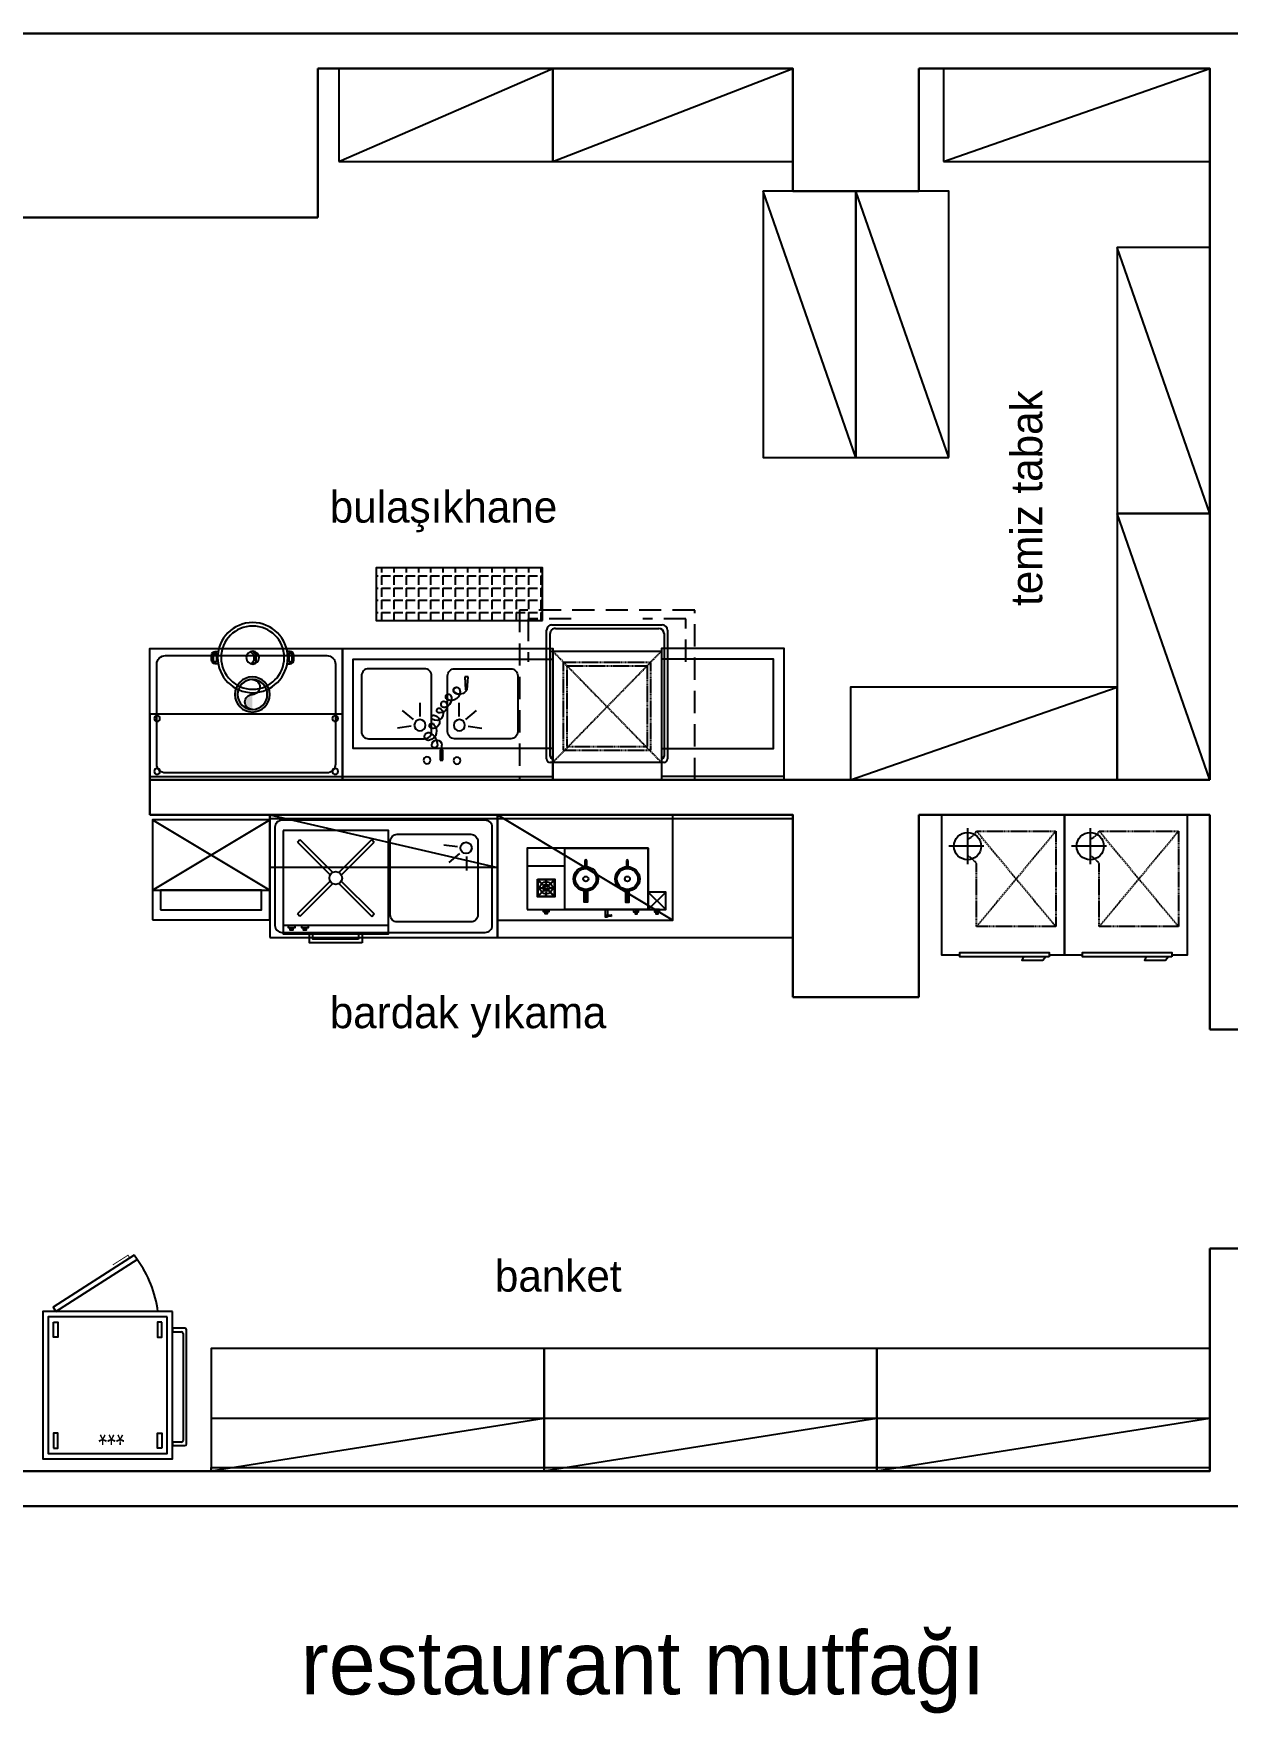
# Model space of a CAD drawing. Header units: centimetres. Extents: x 10321 to 16377, y 5009 to 10690.
# Drawn here: x 12830 to 13511, y 9731 to 10690 of the extents above; entities that cross this region are included whole.
import ezdxf

# ---------------------------------------------------------------- set-up
doc = ezdxf.new("R2010")
doc.units = ezdxf.units.CM
doc.header["$MEASUREMENT"] = 0
doc.linetypes.add('DASHED', pattern=[0.75, 0.5, -0.25])
doc.linetypes.add('HIDDENX2', pattern=[19.05, 12.7, -6.35])
doc.layers.add('CIHAZ', color=2, linetype='Continuous')
doc.layers.add('MUTFAKEKİPMAN', color=1, linetype='Continuous')
doc.layers.add('xxx_Auto_Duvar_Duvar Plan Kesit', color=7, linetype='Continuous', lineweight=30)
doc.styles.add('style1', font='stylu.ttf', dxfattribs={"width": 0.8, "height": 12})
doc.styles.add('TAKSİM', font='GOTHIC.TTF', dxfattribs={"height": 20})

# ---------------------------------------------------------------- blocks, each defined once
blk = doc.blocks.new('A$C5F960F77')
at = {"layer": 'MUTFAKEKİPMAN'}
h = blk.add_hatch(color=256, dxfattribs=at)
edge = h.paths.add_edge_path(flags=17)
edge.add_arc((26.22, 51.4), 8.5, 0, 360)
edge = h.paths.add_edge_path()
edge.add_arc((26.22, 51.4), 10, 0, 360)
edge = h.paths.add_edge_path(flags=16)
edge.add_arc((30.47, 51.4), 4.25, 0, 180)
for points in [[(75, 0), (75, 110), (0, 110), (0, 0)], [(75, 110), (75, 0), (37.5, 0), (37.5, 110)], [(73, 0), (75, 0), (75, 110), (73, 110)]]:
    blk.add_lwpolyline(points, close=True, dxfattribs=at)
blk.add_lwpolyline([(71, 9), (71, 101, 0.414214), (66, 106), (9, 106, 0.414214), (4, 101), (4, 9, 0.414214), (9, 4), (66, 4, 0.414214)], format="xyb", close=True, dxfattribs=at)
for centre, radius in [((39.91, 105.85), 1.65), ((70.09, 105.85), 1.65), ((26.22, 51.4), 10), ((26.22, 51.4), 8.5), ((39.91, 4.15), 1.65), ((70.09, 4.15), 1.65)]:
    blk.add_circle(centre, radius, dxfattribs=at)
for centre, start, end in [((21.97, 51.4), 180, 0), ((30.47, 51.4), 0, 180)]:
    blk.add_arc(centre, 4.25, start, end, dxfattribs=at)
blk = doc.blocks.new('A$C5ED16480')
at = {"layer": 'MUTFAKEKİPMAN'}
for points in [[(23.45, 43.14), (23.45, 44.87, 0.414214), (21.45, 46.87), (18.55, 46.87, 0.414214), (16.55, 44.87), (16.55, 43.14)], [(23.45, 3.74), (23.45, 2, -0.414214), (21.45, 0), (18.55, 0, -0.414214), (16.55, 2), (16.55, 3.74)]]:
    blk.add_lwpolyline(points, format="xyb", dxfattribs=at)
for points in [[(22.45, 44.05), (22.45, 44.87, 0.414214), (21.45, 45.87), (18.55, 45.87, 0.414214), (17.55, 44.87), (17.55, 44.05)], [(22.45, 2.83), (22.45, 2, -0.414214), (21.45, 1), (18.55, 1, -0.414214), (17.55, 2), (17.55, 2.83)]]:
    blk.add_lwpolyline(points, format="xyb", close=True, dxfattribs=at)
for points in [[(16.35, 23.38), (17.74, 21.71), (22.31, 21.71), (23.65, 23.12)], [(16.6, 24.79), (18.21, 22.71), (21.88, 22.71), (23.6, 24.13)]]:
    blk.add_lwpolyline(points, dxfattribs=at)
for radius in [20, 18, 3.66]:
    blk.add_circle((20, 23.44), radius, dxfattribs=at)
blk = doc.blocks.new('A$C7ED97EAE')
at = {"layer": 'MUTFAKEKİPMAN'}
for p, q in [((3.5, 88.5), (65.5, 88.5)), ((3.5, 15), (3.5, 88.5)), ((65.5, 88.5), (65.5, 15)), ((2, 78.5), (3.5, 78.5)), ((3.5, 78.5), (65.5, 78.5)), ((65.5, 78.5), (67, 78.5)), ((0, 3), (0, 76.5)), ((2, 5), (2, 75)), ((3.5, 76.5), (3.5, 76.5)), ((65.5, 76.5), (65.5, 76.5)), ((67, 75), (67, 5)), ((69, 76.5), (69, 3)), ((65.5, 15), (3.5, 15)), ((67, 15), (65.5, 15)), ((66, 0), (3, 0)), ((64, 2), (5, 2))]:
    blk.add_line(p, q, dxfattribs=at)
at = {"layer": 'MUTFAKEKİPMAN', "linetype": 'DASHED'}
for p, q in [((65.5, 78.5), (3.5, 15)), ((65.5, 15), (3.5, 78.5))]:
    blk.add_line(p, q, dxfattribs=at)
for points in [[(9.5, 21.5), (59.5, 21.5), (59.5, 71.5), (9.5, 71.5)], [(11.5, 23.5), (57.5, 23.5), (57.5, 69.5), (11.5, 69.5)]]:
    blk.add_lwpolyline(points, close=True, dxfattribs=at)
at = {"layer": 'MUTFAKEKİPMAN'}
for centre, radius, start, end in [((2, 76.5), 2, 90, 180), ((67, 76.5), 2, 0, 90), ((3.5, 75), 1.5, 90, 180), ((65.5, 75), 1.5, 0, 90), ((3, 3), 3, 180, 270), ((5, 5), 3, 180, 270), ((64, 5), 3, 270, 0), ((66, 3), 3, 270, 0)]:
    blk.add_arc(centre, radius, start, end, dxfattribs=at)
blk = doc.blocks.new('A$C0D745B75')
at = {"layer": 'MUTFAKEKİPMAN'}
h = blk.add_hatch(color=256, dxfattribs=at)
h.paths.add_polyline_path([(26.06, 53, 0.025454), (26.58, 53.15, -0.278063), (23.68, 49.12), (23.48, 49.58, 0.265675)])
h.paths.add_polyline_path([(26.59, 53.7, -0.028094), (26.58, 53.15, -0.025454), (26.06, 53, 0.030609), (26.1, 53.52, 0.027259)])
h.paths.add_polyline_path([(26.59, 53.7, -0.027259), (26.1, 53.52, 0.171751), (25.15, 56.24), (25.15, 56.24), (25.15, 56.24, 1.347305), (23.31, 53.56, 0.147228), (26.1, 53.52, -0.030609), (26.06, 53, -0.138731), (23.16, 53.09, -1.347306), (25.53, 56.55, -0.162476)])
h.paths.add_polyline_path([(28.82, 60.8), (29.24, 61.07, -0.483116), (26.58, 53.15, 0.028094), (26.59, 53.7, 0.470681)])
for p, q in [((44.26, 80.79), (45.37, 88.61)), ((40.45, 79.56), (35.45, 85.66)), ((38.79, 75.66), (30.9, 75.66)), ((63.73, 63.4), (55.09, 63.31)), ((57.81, 64.24), (63.73, 64.3)), ((57.81, 64.24), (63.73, 64.3)), ((57.83, 62.69), (57.81, 64.24)), ((57.83, 62.69), (57.81, 64.24)), ((63.74, 62.74), (57.83, 62.69)), ((63.74, 62.74), (57.83, 62.69)), ((63.73, 64.3), (63.74, 62.74)), ((63.73, 64.3), (63.74, 62.74)), ((16.16, 50.2), (23.48, 49.88)), ((16.18, 48.34), (16.16, 50.2)), ((16.16, 50.2), (23.48, 49.88)), ((23.49, 48.81), (16.18, 48.34)), ((23.49, 48.81), (16.18, 48.34)), ((23.48, 49.88), (23.49, 48.81)), ((23.48, 49.88), (23.49, 48.81)), ((38.79, 53.48), (30.9, 53.48)), ((40.45, 49.57), (35.45, 43.47)), ((44.26, 48.34), (45.37, 40.53))]:
    blk.add_line(p, q, dxfattribs=at)
for points in [[(75, 0), (75, 120), (0, 120), (0, 0)], [(75, 0), (75, 120), (73, 120), (73, 0)], [(57, 0), (57, 114), (6, 114), (6, 0)]]:
    blk.add_lwpolyline(points, close=True, dxfattribs=at)
for points in [[(11.5, 73.14), (11.5, 105.14, -0.414214), (15.5, 109.14), (47.5, 109.14, -0.414214), (51.5, 105.14), (51.5, 73.14, -0.414214), (47.5, 69.14), (15.5, 69.14, -0.414214)], [(11.5, 56), (11.5, 24, 0.414214), (15.5, 20), (47.5, 20, 0.414214), (51.5, 24), (51.5, 56, 0.414214), (47.5, 60), (15.5, 60, 0.414214)]]:
    blk.add_lwpolyline(points, format="xyb", close=True, dxfattribs=at)
for centre, radius in [((43.76, 75.85), 3.19), ((63.78, 71.81), 1.99), ((43.76, 53.29), 3.19), ((63.95, 54.66), 1.99)]:
    blk.add_circle(centre, radius, dxfattribs=at)
for centre, radius, start, end in [((37.24, 66.41), 3.83, 220.88881, 37.59108), ((39.28, 67.98), 1.26, 37.59108, 188.32372), ((41.79, 68.34), 3.8, 188.32372, 15.05017), ((44.09, 68.96), 1.41, 15.05017, 224.2167), ((47.04, 71.83), 5.53, 224.2167, 344.23368), ((50.21, 70.94), 2.23, 344.23368, 207.96542), ((54.99, 73.47), 7.64, 207.96542, 270.56999), ((55.06, 66.17), 2.86, 90.56999, 270.56999), ((55.05, 67.43), 1.6, 270.56999, 90.56999), ((24.74, 57.76), 4.83, 252.42053, 32.98966), ((27.5, 59.55), 1.54, 32.98966, 249.22572), ((28.72, 62.76), 4.98, 249.22572, 346.88014), ((31.86, 62.03), 1.76, 346.88014, 213.19122), ((32.84, 63.93), 3.77, 229.32279, 3.98436), ((35.38, 64.8), 1.37, 333.67567, 220.88881), ((23.8, 54.77), 1.7, 38.755, 252.42053), ((21.75, 53.13), 4.31, 293.2467, 38.755)]:
    blk.add_arc(centre, radius, start, end, dxfattribs=at)
blk.add_solid([(57.81, 64.24), (57.83, 62.69), (63.73, 64.3), (63.74, 62.74)], dxfattribs=at)
blk = doc.blocks.new('A$C734D7A9C')
at = {"layer": 'CIHAZ', "color": 1}
for p, q in [((14.73, 75.33), (14.73, 54.78)), ((24.09, 65.06), (3.98, 65.06))]:
    blk.add_line(p, q, dxfattribs=at)
at = {"layer": 'CIHAZ', "color": 5, "linetype": 'DASHED'}
blk.add_line((65.01, 73.52), (19.82, 19.15), dxfattribs=at)
at = {"layer": 'CIHAZ', "color": 5}
for points in [[(61.2, 1.82), (10.36, 1.82), (10.36, 4.32), (61.2, 4.32)], [(59.2, 1.82), (46.6, 1.82), (45.6, 0), (57.6, 0)]]:
    blk.add_lwpolyline(points, close=True, dxfattribs=at)
at = {"layer": 'CIHAZ', "color": 1}
blk.add_circle((14.73, 65.06), 7.76, dxfattribs=at)
at = {"layer": 'MUTFAKEKİPMAN', "linetype": 'DASHED'}
for p, q in [((19.82, 73.52), (65.01, 73.52)), ((65.01, 73.52), (65.01, 19.15)), ((19.82, 19.15), (19.82, 54.92)), ((65.01, 19.15), (19.82, 19.15))]:
    blk.add_line(p, q, dxfattribs=at)
at = {"layer": 'MUTFAKEKİPMAN', "color": 5, "linetype": 'DASHED'}
blk.add_line((19.82, 73.52), (65.01, 19.15), dxfattribs=at)
at = {"layer": 'MUTFAKEKİPMAN'}
blk.add_lwpolyline([(10.36, 2.81), (0, 2.81), (0, 82.81), (70, 82.81), (70, 2.81), (61.2, 2.81)], dxfattribs=at)
at = {"layer": 'MUTFAKEKİPMAN', "linetype": 'DASHED'}
for centre, radius, start, end in [((11.6, 78.09), 9.4, 291.20794, 330.95663), ((11, 49.89), 10.16, 29.6907, 66.77515)]:
    blk.add_arc(centre, radius, start, end, dxfattribs=at)
blk = doc.blocks.new('A$C778B3713')
at = {"layer": 'MUTFAKEKİPMAN'}
for p, q in [((0, 130.5), (0, 129.5)), ((0, 129.5), (0, 65.49)), ((8, 131.5), (1, 131.5)), ((2, 67.49), (2, 128.5)), ((3, 129.5), (8, 129.5)), ((8, 129.5), (8, 131.5)), ((1, 64.49), (8, 64.49)), ((8, 66.49), (3, 66.49)), ((8, 64.49), (8, 66.49))]:
    blk.add_line(p, q, dxfattribs=at)
for points in [[(8, 55), (82, 55), (82, 139), (8, 139)], [(11, 58), (79, 58), (79, 136), (11, 136)], [(14.01, 132.87), (16.62, 132.87), (16.62, 124.44), (14.01, 124.44)], [(75.99, 132.87), (73.38, 132.87), (73.38, 124.44), (75.99, 124.44)], [(14.01, 61.12), (16.62, 61.12), (16.62, 69.55), (14.01, 69.55)], [(75.99, 61.12), (73.38, 61.12), (73.38, 69.55), (75.99, 69.55)], [(29.79, 22.82), (76.12, 52.47), (74.5, 55), (28.18, 25.35)]]:
    blk.add_lwpolyline(points, close=True, dxfattribs=at)
at = {"layer": 'MUTFAKEKİPMAN', "const_width": 0.5}
blk.add_lwpolyline([(32.32, 24.44), (33.36, 22.81), (40.33, 27.24), (42.11, 28.37)], dxfattribs=at)
at = {"layer": 'MUTFAKEKİPMAN'}
for centre, radius, start, end in [((1, 130.5), 1, 90, 180), ((3, 128.5), 1, 90, 180), ((3, 67.49), 1, 180, 270), ((1, 65.49), 1, 180, 270), ((78.52, 62.66), 62.66, 187.02959, 216.54948)]:
    blk.add_arc(centre, radius, start, end, dxfattribs=at)
at = {"layer": 'MUTFAKEKİPMAN', "style": 'style1', "width": 0.8}
blk.add_text('***', height=12, dxfattribs=at).set_placement((35.35, 119.17))
blk = doc.blocks.new('A$C72054625')
at = {"layer": 'MUTFAKEKİPMAN'}
for points in [[(0, 57), (66.92, 16.91)], [(0, 16.91), (66.92, 57)], [(0, 16.91), (66.92, 16.91)]]:
    blk.add_lwpolyline(points, dxfattribs=at)
for points in [[(0, 0), (66.92, 0), (66.92, 57), (0, 57)], [(4.59, 5.64), (62.33, 5.64), (62.33, 16.91), (4.59, 16.91)]]:
    blk.add_lwpolyline(points, close=True, dxfattribs=at)
blk = doc.blocks.new('A$C16AF2D51')
at = {"layer": 'MUTFAKEKİPMAN'}
blk.add_line((6.65, 10), (10.64, 10), dxfattribs=at)
for points in [[(0, 64), (0, 10), (60, 10), (60, 64)], [(0, 64), (0, 5), (60, 5), (60, 64)], [(3, 10), (6.65, 10), (6.65, 8.54), (3, 8.54)], [(10.64, 10), (14.29, 10), (14.29, 8.54), (10.64, 8.54)], [(3.97, 8.54), (5.43, 8.54), (5.43, 7.08), (3.97, 7.08)], [(11.61, 8.54), (13.07, 8.54), (13.07, 7.08), (11.61, 7.08)], [(45, 0), (15, 0), (15, 5), (45, 5)], [(43, 2), (17, 2), (17, 5), (43, 5)]]:
    blk.add_lwpolyline(points, close=True, dxfattribs=at)
for points in [[(8.08, 57.42), (9.49, 58.84)], [(9.49, 58.84), (28.24, 40.09)], [(31.86, 40.19), (50.51, 58.84)], [(50.51, 58.84), (51.92, 57.42)], [(8.08, 57.42), (26.83, 38.67)], [(33.27, 38.77), (51.92, 57.42)], [(26.73, 35.06), (8.08, 16.41)], [(28.14, 33.64), (9.49, 15)], [(31.76, 33.74), (50.51, 15)], [(33.17, 35.16), (51.92, 16.41)], [(9.49, 15), (8.08, 16.41)], [(50.51, 15), (51.92, 16.41)]]:
    blk.add_lwpolyline(points, dxfattribs=at)
blk.add_circle((30, 36.92), 3.63, dxfattribs=at)
blk = doc.blocks.new('A$C5D7C0D50')
at = {"layer": 'MUTFAKEKİPMAN'}
for points in [[(34.38, 14.79, -0.072213), (32.37, 14.79), (32.37, 8.52), (34.38, 8.52)], [(56.12, 8.52), (58.13, 8.52), (58.13, 14.79, -0.072213), (56.12, 14.79)]]:
    blk.add_hatch(color=256, dxfattribs=at).paths.add_polyline_path(points)
for p, q in [((69, 14.21), (79, 4.21)), ((79, 14.21), (69, 4.21))]:
    blk.add_line(p, q, dxfattribs=at)
for points in [[(0, 4.21), (69, 4.21), (69, 39.21), (0, 39.21)], [(0, 29.21), (21.5, 29.21), (21.5, 39.21), (0, 39.21)], [(69, 4.21), (21.5, 4.21), (21.5, 39.21), (69, 39.21)], [(69, 4.21), (79, 4.21), (79, 14.21), (69, 14.21)], [(9.28, 4.21), (12.19, 4.21), (12.19, 3.05), (9.28, 3.05)], [(10.15, 3.05), (11.32, 3.05), (11.32, 1.88), (10.15, 1.88)], [(47.85, 0.2), (45.19, 0.41), (45.19, 1.04), (47.85, 1.25)], [(63.53, 4.21), (60.62, 4.21), (60.62, 3.05), (63.53, 3.05)], [(62.66, 3.05), (61.49, 3.05), (61.49, 1.88), (62.66, 1.88)], [(75.46, 4.21), (72.54, 4.21), (72.54, 3.05), (75.46, 3.05)], [(74.58, 3.05), (73.42, 3.05), (73.42, 1.88), (74.58, 1.88)]]:
    blk.add_lwpolyline(points, close=True, dxfattribs=at)
for points in [[(32.94, 28.7), (32.94, 32.22)], [(33.81, 32.22), (33.81, 28.7)], [(56.69, 32.22), (56.69, 28.7)], [(57.56, 28.7), (57.56, 32.22)], [(5.73, 21.57), (15.77, 21.57), (15.77, 11.53), (5.73, 11.53), (5.73, 21.57)], [(34.38, 14.79), (34.38, 8.52), (32.37, 8.52), (32.37, 14.79)], [(56.12, 14.79), (56.12, 8.52), (58.13, 8.52), (58.13, 14.79)], [(45.8, 0), (44.7, 0), (44.7, 4.21)], [(45.8, 4.21), (45.8, 1.08)], [(45.8, 0.36), (45.8, 0)]]:
    blk.add_lwpolyline(points, dxfattribs=at)
blk.add_lwpolyline([(10.84, 21.22), (10.84, 19.23, -0.414214), (10.77, 19.16), (10.73, 19.16, -0.414214), (10.66, 19.23), (10.66, 21.22), (6.61, 21.22, 0.668179), (6.49, 20.93), (9.28, 18.14, -0.810443), (9.14, 18.03), (6.25, 20.92, 0.668179), (6.07, 20.85), (6.07, 16.63), (8.07, 16.63, -0.414214), (8.14, 16.56), (8.14, 16.53, -0.414214), (8.07, 16.46), (6.07, 16.46), (6.07, 12.41, 0.668179), (6.37, 12.29), (9.16, 15.07, -0.810443), (9.26, 14.94), (6.37, 12.05, 0.668179), (6.45, 11.87), (10.66, 11.87), (10.66, 13.87, -0.414214), (10.73, 13.94), (10.77, 13.94, -0.414214), (10.84, 13.87), (10.84, 11.87), (14.89, 11.87, 0.668179), (15.01, 12.16), (12.22, 14.95, -0.810443), (12.36, 15.06), (15.25, 12.17, 0.668179), (15.43, 12.24), (15.43, 16.46), (13.43, 16.46, -0.414214), (13.36, 16.53), (13.36, 16.56, -0.414214), (13.43, 16.63), (15.43, 16.63), (15.43, 20.85, 0.668179), (15.25, 20.92), (12.36, 18.03, -0.810443), (12.22, 18.14), (15.01, 20.93, 0.668179), (14.89, 21.22)], format="xyb", close=True, dxfattribs=at)
for centre, radius in [((10.75, 16.71), 3.53), ((33.38, 21.71), 7), ((33.38, 21.71), 6), ((33.38, 21.71), 1.45), ((57.13, 21.71), 7), ((57.13, 21.71), 6), ((57.13, 21.71), 1.45), ((10.75, 16.71), 1.86), ((10.75, 16.71), 0.853)]:
    blk.add_circle(centre, radius, dxfattribs=at)
for centre in [(33.38, 32.22), (57.13, 32.22)]:
    blk.add_arc(centre, 0.438, 0, 180, dxfattribs=at)

msp = doc.modelspace()

# ---------------------------------------------------------------- hatches: boundary and pattern name
at = {"layer": 'MUTFAKEKİPMAN'}
h = msp.add_hatch(dxfattribs=at)
h.set_pattern_fill('ANGLE', color=256, angle=270)
h.set_pattern_definition([(270, (7238.2535, 12636.332), (6.985, 1e-14), [5.08, -1.905]), (360, (7238.2535, 12636.332), (-1e-14, 6.985), [5.08, -1.905])])
h.paths.add_polyline_path([(13025.68, 10384.65), (13025.68, 10354.65), (13120.68, 10354.65), (13120.68, 10384.65)])

# ---------------------------------------------------------------- linework, layer by layer
for p, q in [((13004.47, 10616.65), (13126.47, 10669.65)), ((13126.47, 10616.65), (13263.47, 10669.65)), ((13349.47, 10616.65), (13501.47, 10669.65)), ((13299.47, 10447.65), (13246.47, 10599.65)), ((13352.47, 10447.65), (13299.47, 10599.65)), ((13501.47, 10415.65), (13448.47, 10567.65)), ((13501.47, 10263.65), (13448.47, 10415.65)), ((13296.47, 10263.65), (13448.47, 10316.65)), ((12964.92, 10243.65), (13094.92, 10213.65)), ((13094.92, 10243.65), (13194.92, 10183.65)), ((13072.06, 10225.4), (13064.25, 10226.51)), ((13072.06, 10225.4), (13064.25, 10226.51)), ((13073.29, 10221.59), (13067.19, 10216.58)), ((13073.29, 10221.59), (13067.19, 10216.58)), ((13077.2, 10219.92), (13077.2, 10212.03)), ((13077.2, 10219.92), (13077.2, 10212.03)), ((13121.47, 9899.12), (12931.47, 9869.12)), ((13311.47, 9899.12), (13121.47, 9869.12)), ((13501.47, 9899.12), (13311.47, 9869.12))]:
    msp.add_line(p, q, dxfattribs=at)
for points in [[(13004.47, 10616.65), (13126.47, 10616.65), (13126.47, 10669.65), (13004.47, 10669.65)], [(13126.47, 10616.65), (13263.47, 10616.65), (13263.47, 10669.65), (13126.47, 10669.65)], [(13349.47, 10616.65), (13501.47, 10616.65), (13501.47, 10669.65), (13349.47, 10669.65)], [(13299.47, 10447.65), (13299.47, 10599.65), (13246.47, 10599.65), (13246.47, 10447.65)], [(13352.47, 10447.65), (13352.47, 10599.65), (13299.47, 10599.65), (13299.47, 10447.65)], [(13501.47, 10415.65), (13501.47, 10567.65), (13448.47, 10567.65), (13448.47, 10415.65)], [(13501.47, 10263.65), (13501.47, 10415.65), (13448.47, 10415.65), (13448.47, 10263.65)], [(13120.68, 10354.65), (13120.68, 10384.65), (13025.68, 10384.65), (13025.68, 10354.65)], [(13188.47, 10263.65), (13258.47, 10263.65), (13258.47, 10338.65), (13188.47, 10338.65)], [(13188.47, 10281.65), (13252.47, 10281.65), (13252.47, 10332.65), (13188.47, 10332.65)], [(13296.47, 10263.65), (13448.47, 10263.65), (13448.47, 10316.65), (13296.47, 10316.65)], [(13258.47, 10265.65), (13188.47, 10265.65), (13188.47, 10263.65), (13258.47, 10263.65)], [(12964.92, 10241.65), (13094.92, 10241.65), (13094.92, 10243.65), (12964.92, 10243.65)], [(12964.92, 10173.65), (13094.92, 10173.65), (13094.92, 10243.65), (12964.92, 10243.65)], [(12964.92, 10173.65), (13094.92, 10173.65), (13094.92, 10243.65), (12964.92, 10243.65)], [(12964.92, 10241.65), (13094.92, 10241.65), (13094.92, 10243.65), (12964.92, 10243.65)], [(12964.92, 10213.65), (12964.92, 10243.65), (13094.92, 10243.65), (13094.92, 10213.65)], [(13094.92, 10173.65), (13263.47, 10173.65), (13263.47, 10243.65), (13094.92, 10243.65)], [(13094.92, 10241.65), (13263.47, 10241.65), (13263.47, 10243.65), (13094.92, 10243.65)], [(13094.92, 10183.65), (13194.92, 10183.65), (13194.92, 10243.65), (13094.92, 10243.65)], [(12931.47, 9869.12), (13121.47, 9869.12), (13121.47, 9939.12), (12931.47, 9939.12)], [(13121.47, 9869.12), (13311.47, 9869.12), (13311.47, 9939.12), (13121.47, 9939.12)], [(13311.47, 9869.12), (13501.47, 9869.12), (13501.47, 9939.12), (13311.47, 9939.12)], [(12931.47, 9869.12), (13121.47, 9869.12), (13121.47, 9899.12), (12931.47, 9899.12)], [(13121.47, 9869.12), (13311.47, 9869.12), (13311.47, 9899.12), (13121.47, 9899.12)], [(13311.47, 9869.12), (13501.47, 9869.12), (13501.47, 9899.12), (13311.47, 9899.12)], [(12931.47, 9871.12), (13121.47, 9871.12), (13121.47, 9869.12), (12931.47, 9869.12)], [(13121.47, 9871.12), (13311.47, 9871.12), (13311.47, 9869.12), (13121.47, 9869.12)], [(13311.47, 9871.12), (13501.47, 9871.12), (13501.47, 9869.12), (13311.47, 9869.12)]]:
    msp.add_lwpolyline(points, close=True, dxfattribs=at)
at = {"layer": 'MUTFAKEKİPMAN', "linetype": 'HIDDENX2'}
msp.add_lwpolyline([(13207.47, 10360.65), (13107.47, 10360.65), (13107.47, 10263.65), (13207.47, 10263.65)], close=True, dxfattribs=at)
for points in [[(13137.05, 10355.65), (13112.47, 10355.65), (13112.47, 10331.07)], [(13202.47, 10331.07), (13202.47, 10355.65), (13177.89, 10355.65)]]:
    msp.add_lwpolyline(points, dxfattribs=at)
at = {"layer": 'MUTFAKEKİPMAN'}
for points in [[(12971.92, 10176.65), (13087.92, 10176.65, 0.414214), (13091.92, 10180.65), (13091.92, 10236.65, 0.414214), (13087.92, 10240.65), (12971.92, 10240.65, 0.414214), (12967.92, 10236.65), (12967.92, 10180.65, 0.414214)], [(12971.92, 10176.65), (13087.92, 10176.65, 0.414214), (13091.92, 10180.65), (13091.92, 10236.65, 0.414214), (13087.92, 10240.65), (12971.92, 10240.65, 0.414214), (12967.92, 10236.65), (12967.92, 10180.65, 0.414214)], [(13079.71, 10182.63), (13037.71, 10182.63, -0.414214), (13033.71, 10186.63), (13033.71, 10228.63, -0.414214), (13037.71, 10232.63), (13079.71, 10232.63, -0.414214), (13083.71, 10228.63), (13083.71, 10186.63, -0.414214)], [(13079.71, 10182.63), (13037.71, 10182.63, -0.414214), (13033.71, 10186.63), (13033.71, 10228.63, -0.414214), (13037.71, 10232.63), (13079.71, 10232.63, -0.414214), (13083.71, 10228.63), (13083.71, 10186.63, -0.414214)]]:
    msp.add_lwpolyline(points, format="xyb", close=True, dxfattribs=at)
msp.add_circle((13077, 10224.89), 3.19, dxfattribs=at)
msp.add_circle((13077, 10224.89), 3.19, dxfattribs=at)
at = {"layer": 'xxx_Auto_Duvar_Duvar Plan Kesit', "lineweight": 30}
for p, q in [((13936.47, 10689.65), (12649.47, 10689.65)), ((13263.47, 10669.65), (12992.47, 10669.65)), ((12992.47, 10669.65), (12992.47, 10584.65)), ((13263.47, 10599.65), (13263.47, 10669.65)), ((13501.47, 10669.65), (13335.47, 10669.65)), ((13335.47, 10669.65), (13335.47, 10599.65)), ((13501.47, 10263.65), (13501.47, 10669.65)), ((13335.47, 10599.65), (13263.47, 10599.65)), ((12992.47, 10584.65), (12669.47, 10584.65)), ((12896.47, 10263.65), (13501.47, 10263.65)), ((12896.47, 10243.65), (12896.47, 10263.65)), ((13263.47, 10243.65), (12896.47, 10243.65)), ((13263.47, 10139.65), (13263.47, 10243.65)), ((13501.47, 10243.65), (13335.47, 10243.65)), ((13335.47, 10243.65), (13335.47, 10139.65)), ((13501.47, 10121.12), (13501.47, 10243.65)), ((13335.47, 10139.65), (13263.47, 10139.65)), ((13501.47, 10121.12), (13521.47, 10121.12)), ((13521.47, 9996.12), (13501.47, 9996.12)), ((13501.47, 9996.12), (13501.47, 9869.12)), ((13501.47, 9869.12), (12220.38, 9869.12)), ((13521.47, 9849.12), (12200.38, 9849.12))]:
    msp.add_line(p, q, dxfattribs=at)

# ---------------------------------------------------------------- block references
at = {"layer": 'MUTFAKEKİPMAN', "xscale": -1, "rotation": 90}
for name, p in [('A$C5ED16480', (12978.66, 10353.47)), ('A$C5F960F77', (13006.47, 10338.65)), ('A$C0D745B75', (13126.47, 10338.65))]:
    msp.add_blockref(name, p, dxfattribs=at)
at = {"layer": 'MUTFAKEKİPMAN', "rotation": 180}
for name, p in [('A$C7ED97EAE', (13191.97, 10352.15)), ('A$C778B3713', (12917.46, 10015.2))]:
    msp.add_blockref(name, p, dxfattribs=at)
at = {"layer": 'MUTFAKEKİPMAN'}
for name, p in [('A$C72054625', (12898, 10183.9)), ('A$C734D7A9C', (13348.47, 10160.84)), ('A$C734D7A9C', (13418.47, 10160.84)), ('A$C16AF2D51', (12972.64, 10170.76)), ('A$C5D7C0D50', (13111.95, 10185.42))]:
    msp.add_blockref(name, p, dxfattribs=at)

# ---------------------------------------------------------------- texts
at = {"style": 'TAKSİM'}
msp.add_text('temiz tabak', height=18, rotation=90, dxfattribs=at).set_placement((13405.81, 10362.95))
for s, height, p in [('bulaşıkhane', 18, (12999.22, 10410.54)), ('bardak yıkama', 18, (12999.22, 10121.97)), ('banket', 18, (13093.45, 9971.61)), ('restaurant mutfağı', 36, (12982.6, 9741.72))]:
    msp.add_text(s, height=height, dxfattribs=at).set_placement(p)

doc.saveas('drawing.dxf')
